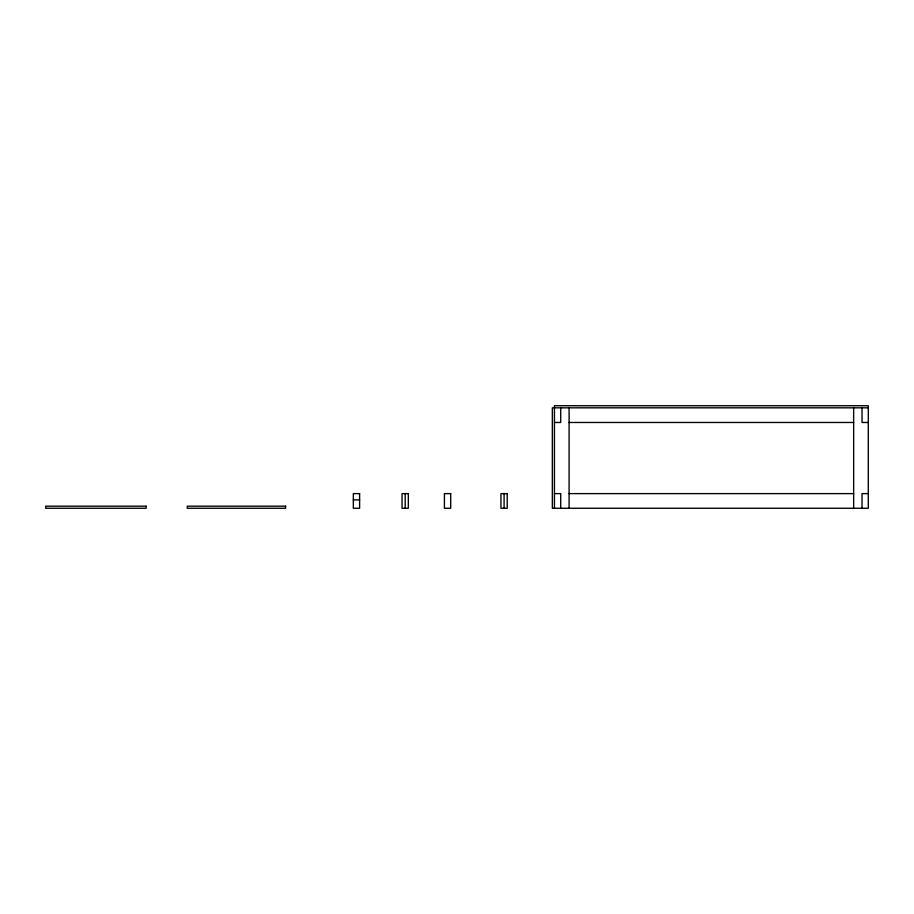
<?xml version="1.0" encoding="UTF-8"?>
<svg xmlns="http://www.w3.org/2000/svg" width="914" height="914" viewBox="0 0 914 914"><rect width="100%" height="100%" fill="white"/><g stroke="black" fill="none" stroke-linecap="round" stroke-linejoin="round"><path stroke-width="1.37" d="M868.3 407.827L552.342 407.827L552.342 508.264L868.3 508.264L868.3 405.736L554.444 405.736L554.444 508.264M554.444 422.474L560.716 422.474L560.716 407.827M569.091 422.474L853.653 422.474M868.3 422.474L862.028 422.474L862.028 407.827M554.444 493.617L560.716 493.617L560.716 508.264M569.091 493.617L853.653 493.617M868.3 493.617L862.028 493.617L862.028 508.264M353.341 499.889L359.613 499.889M853.653 407.827L853.653 508.264M569.091 407.827L569.091 508.264M504.094 493.617L504.094 508.264M405.188 493.617L405.188 508.264M359.613 493.617L353.341 493.617L353.341 508.264L359.613 508.264L359.613 493.617M408.329 493.617L402.046 493.617L402.046 508.264L408.329 508.264L408.329 493.617M450.705 493.617L444.421 493.617L444.421 508.264L450.705 508.264L450.705 493.617M507.224 493.617L500.952 493.617L500.952 508.264L507.224 508.264L507.224 493.617M146.137 506.173L45.7 506.173L45.7 508.264L146.137 508.264L146.137 506.173M285.591 506.173L187.256 506.173L187.256 508.264L285.591 508.264L285.591 506.173"/></g></svg>
